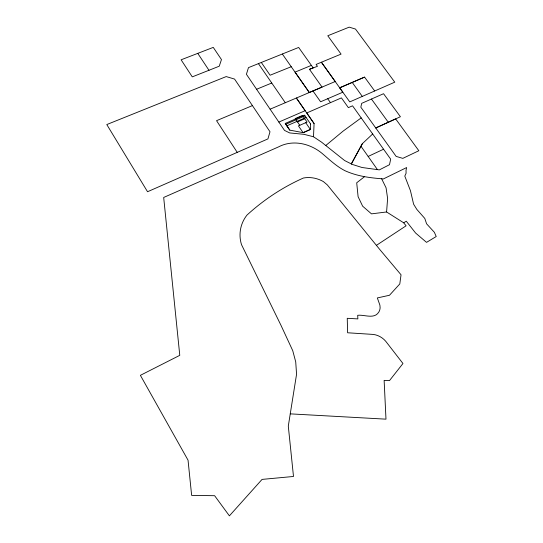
<?xml version="1.0" encoding="UTF-8"?>
<svg xmlns="http://www.w3.org/2000/svg" width="543" height="543" viewBox="0 0 543 543"><rect width="100%" height="100%" fill="white"/><g stroke="black" fill="none" stroke-linecap="round" stroke-linejoin="round"><path stroke-width="0.81" d="M313.501 136.761L314.085 123.56L306.741 112.958L341.418 97.889L348.368 107.636L352.543 105.81L390.668 159.147L389.501 164.705L379.347 169.884L362.025 167.502L352.292 164.42L344.629 160.545L321.571 142.164L313.501 136.761L303.965 134.318L289.718 132.94L284.512 130.408L246.413 74.282L248.477 67.624L298.657 47.445L313.189 67.909L309.456 69.307L322.047 87.104L270.109 109.184M376.408 245.355L406.089 225.807L403.687 222.806L386.582 211.967L387.614 198.487L386.066 187.81L381.62 178.749C369.016 177.792 356.507 175.973 344.92 170.685C336.273 166.26 329.289 159.466 321.924 153.262C309.958 143.427 292.799 139.402 278.62 146.861L163.681 197.462L179.774 355.339L140.386 375.328L188.041 460.179L191.638 495.386L214.621 495.705L229.397 515.85L262.065 479.401L293.491 476.469L288.299 426.106L296.559 374.283L295.725 361.903L292.745 350.69L281.002 325.366L241.54 244.717C238.289 234.542 240.332 223.485 246.956 215.109C263.572 199.872 282.835 187.138 303.415 178.016A26.207 22.541 22.6 0 1 323.384 181.593L327.32 184.912L379.862 249.604L401.039 274.785L399.797 283.941L389.487 295.263L377.337 297.937L379.89 305.125L380.114 307.562A11.247 9.971 34.5 0 1 378.776 312.11C374.208 319.528 364.387 314.438 357.694 315.3L357.864 318.904L347.248 318.307L347.615 332.771L373.401 334.44C378.172 335.085 382.598 337.61 385.72 341.262L402.967 363.511L389.474 380.629L384.132 380.385L385.985 419.162L290.254 413.861M362.364 143.671L351.335 163.938L362.364 143.671L372.681 133.965M325.691 145.578L343.088 131.141L361.19 117.892M364.502 176.706L356.703 182.781L358.102 196.688L362.643 206.184L371.493 213.861L386.582 211.967M403.687 222.806L406.286 221.205L415.599 233.028L426.533 242.368L436.212 236.531L434.38 232.316L426.594 223.818L424.796 218.435L416.82 209.394L413.603 204.182L410.44 190.668L404.8 176.102L406.089 173.265L406.015 170.387L406.659 167.543L383.277 178.986L381.62 178.749M360.946 146.25L368.161 156.438L383.568 149.223M388.286 122.263L400.408 116.731L383.548 93.708L361.699 103.346L360.824 107.175L396.146 156.404L402.825 158.373L418.836 150.73L395.65 118.89L375.749 127.978L388.286 122.263L371.453 99.05M374.67 90.973L364.563 77.113L339.687 87.81L349.767 101.908L394.775 82.169L355.475 29.05L349.197 27.15L327.782 35.757L341.065 54.11L316.107 64.427L317.465 66.321L309.456 69.307M286.894 125.806L306.069 117.444M297.489 121.931L304.766 118.754M312.958 90.966L335.201 81.518L321.408 62.228L342.837 92.201L320.601 101.785L312.958 90.966L309.313 92.507L282.333 54.015M304.996 115.89L285.828 124.232L289.84 130.13M278.858 122.066L305.146 110.691L296.369 98.025L314.085 123.56M339.687 87.81L364.563 77.113M252.42 105.6L234.569 79.081L226.2 76.583L106.788 124.557L147.54 191.733L267.93 138.899L270 131.752L252.42 105.6L216.548 120.675L237.243 152.373M311.383 65.384L295.046 72.138L309.313 92.507M256.595 89.269L271.758 83.018M291.245 66.721L270.095 75.233L261.319 62.465M208.974 70.278L219.25 66.192L221.463 59.574L213.263 47.384L181.104 59.798L192.276 76.868L208.974 70.278L197.767 53.37M352.197 82.414L362.296 96.41M327.687 98.704L330.47 102.641M368.161 156.438L377.446 169.626M305.723 122.691L310.358 129.417L303.069 132.641L298.433 125.888L307.073 122.094L302.465 115.415L295.188 118.578L299.797 125.29M258.434 63.64L285.306 102.715M310.61 124.014L310.352 129.546L303.272 132.682L289.704 130.11L285.19 123.471L304.447 115.102L310.61 124.014"/></g></svg>
